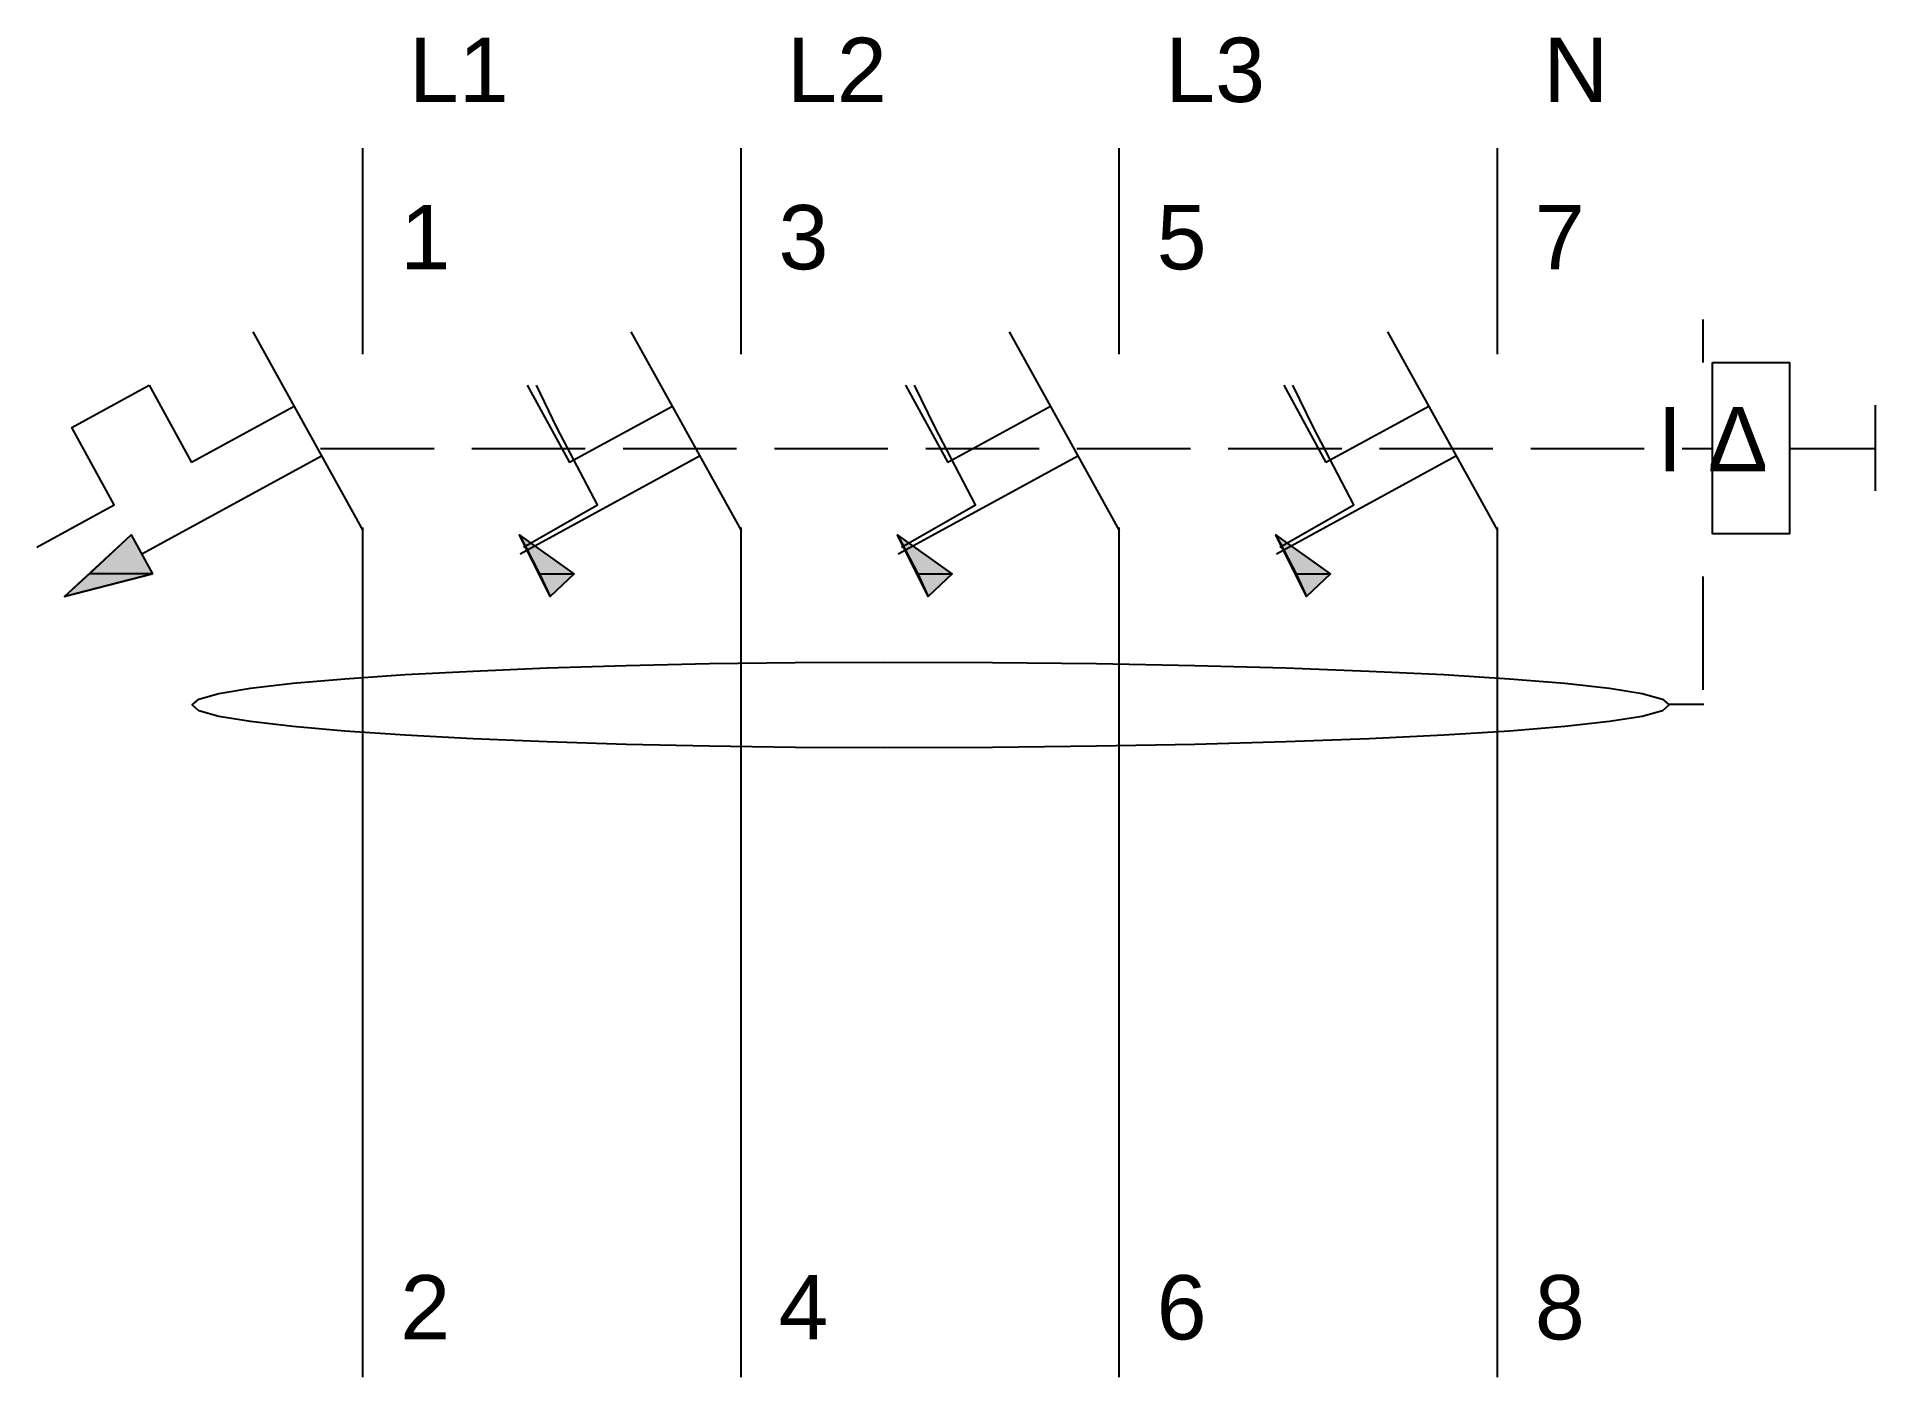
# Model space of a CAD drawing. Header units: millimetres. Extents: x -8.6 to 40, y -32.5 to 3.
import ezdxf
from ezdxf.enums import TextEntityAlignment as Align

# ---------------------------------------------------------------- set-up
doc = ezdxf.new("R2010")
doc.units = ezdxf.units.MM
doc.linetypes.add('SVG_3_1', pattern=[4, 3, -1])
doc.layers.get('0').update_dxf_attribs({"linetype": 'CONTINUOUS'})
doc.styles.add('ARIAL', font='arial.ttf')

# ---------------------------------------------------------------- blocks, each defined once
blk = doc.blocks.new('291_E_LV_MLD_IEC60617_rcbo_4p')
at = {"true_color": 0x0000ff}
for p, q in [((0, 0), (0, -5.441)), ((10, 0), (10, -5.441)), ((20, 0), (20, -5.441)), ((30, 0), (30, -5.441)), ((0.02, -10.103), (-2.892, -4.853)), ((10.02, -10.103), (7.108, -4.853)), ((20.02, -10.103), (17.108, -4.853)), ((30.02, -10.103), (27.108, -4.853)), ((35.441, -4.529), (35.441, -5.662)), ((-5.642, -6.265), (-4.525, -8.309)), ((4.358, -6.265), (5.475, -8.309)), ((14.358, -6.265), (15.475, -8.309)), ((24.358, -6.265), (25.475, -8.309)), ((40, -6.794), (40, -9.059)), ((-1.804, -6.824), (-4.525, -8.309)), ((8.196, -6.824), (5.475, -8.309)), ((18.196, -6.824), (15.475, -8.309)), ((28.196, -6.824), (25.475, -8.309)), ((-1.069, -8.132), (-5.833, -10.735)), ((8.931, -8.132), (4.167, -10.735)), ((18.931, -8.132), (14.167, -10.735)), ((28.931, -8.132), (24.167, -10.735)), ((37.73, -7.936), (39.995, -7.936)), ((0, -10.029), (0, -32.5)), ((10, -10.029), (10, -32.5)), ((20, -10.029), (20, -32.5)), ((30, -10.029), (30, -32.5))]:
    blk.add_line(p, q, dxfattribs=at)
at = {"linetype": 'SVG_3_1', "true_color": 0x0000ff}
for p, q in [((-1.108, -7.936), (35.701, -7.936)), ((35.441, -11.324), (35.441, -14.721)), ((34.554, -14.701), (35.466, -14.701))]:
    blk.add_line(p, q, dxfattribs=at)
at = {"true_color": 0x0000ff}
for points in [[(35.701, -5.662), (37.73, -5.662), (37.73, -10.191), (35.701, -10.191)], [(-7.877, -11.853), (-6.113, -10.221), (-5.554, -11.25), (-7.877, -11.853)], [(-6.113, -10.221), (-5.554, -11.25), (-7.216, -11.25)], [(4.96, -11.853), (4.149, -10.221), (4.684, -11.25), (4.96, -11.853)], [(4.149, -10.221), (4.684, -11.25), (5.593, -11.25)], [(14.96, -11.853), (14.149, -10.221), (14.684, -11.25), (14.96, -11.853)], [(14.149, -10.221), (14.684, -11.25), (15.593, -11.25)], [(24.96, -11.853), (24.149, -10.221), (24.684, -11.25), (24.96, -11.853)], [(24.149, -10.221), (24.684, -11.25), (25.593, -11.25)], [(-5.554, -11.25), (-7.216, -11.25), (-7.877, -11.853)], [(4.684, -11.25), (5.593, -11.25), (4.96, -11.853)], [(14.684, -11.25), (15.593, -11.25), (14.96, -11.853)], [(24.684, -11.25), (25.593, -11.25), (24.96, -11.853)], [(34.554, -14.721), (34.371, -14.875), (33.836, -15.023), (32.97, -15.162), (31.794, -15.293), (30.329, -15.414), (28.597, -15.522), (26.618, -15.618), (24.414, -15.699), (22.005, -15.764), (19.413, -15.813), (16.659, -15.843), (13.764, -15.853), (11.445, -15.843), (9.172, -15.813), (6.974, -15.764), (4.881, -15.699), (2.924, -15.618), (1.131, -15.522), (-0.467, -15.414), (-1.842, -15.293), (-2.962, -15.162), (-3.8, -15.023), (-4.324, -14.875), (-4.505, -14.721), (-4.324, -14.567), (-3.8, -14.419), (-2.962, -14.279), (-1.842, -14.148), (-0.467, -14.028), (1.131, -13.919), (2.924, -13.823), (4.881, -13.742), (6.974, -13.677), (9.172, -13.628), (11.445, -13.598), (13.764, -13.588), (16.659, -13.598), (19.413, -13.628), (22.005, -13.677), (24.414, -13.742), (26.618, -13.823), (28.597, -13.919), (30.329, -14.028), (31.794, -14.148), (32.97, -14.279), (33.836, -14.419), (34.371, -14.567), (34.554, -14.721)]]:
    blk.add_lwpolyline(points, close=True, dxfattribs=at)
for points in [[(-8.613, -10.544), (-6.569, -9.426), (-7.686, -7.382), (-5.642, -6.265)], [(4.256, -10.544), (6.212, -9.426), (5.143, -7.382), (4.599, -6.265)], [(14.256, -10.544), (16.212, -9.426), (15.143, -7.382), (14.599, -6.265)], [(24.256, -10.544), (26.212, -9.426), (25.143, -7.382), (24.599, -6.265)]]:
    blk.add_lwpolyline(points, dxfattribs=at)
for points in [[(-6.113, -10.221), (-5.554, -11.25), (-7.216, -11.25)], [(4.149, -10.221), (4.684, -11.25), (5.593, -11.25)], [(14.149, -10.221), (14.684, -11.25), (15.593, -11.25)], [(24.149, -10.221), (24.684, -11.25), (25.593, -11.25)], [(-5.554, -11.25), (-7.216, -11.25), (-7.877, -11.853)], [(4.684, -11.25), (5.593, -11.25), (4.96, -11.853)], [(14.684, -11.25), (15.593, -11.25), (14.96, -11.853)], [(24.684, -11.25), (25.593, -11.25), (24.96, -11.853)]]:
    blk.add_solid(points, dxfattribs=at)
at = {"true_color": 0x0000ff, "style": 'ARIAL'}
for s, p in [('L1', (1.225, 1.225)), ('L2', (11.225, 1.225)), ('L3', (21.225, 1.225)), ('N', (31.225, 1.225)), ('1', (1, -3.2)), ('3', (11, -3.2)), ('5', (21, -3.2)), ('7', (31, -3.2)), ('2', (1, -31.5)), ('4', (11, -31.5)), ('6', (21, -31.5)), ('8', (31, -31.5))]:
    blk.add_text(s, height=1.7, dxfattribs=at).set_placement(p)
for s, p in [('I', (34.566, -8.538)), ('Δ', (36.366, -8.538))]:
    blk.add_text(s, height=1.7, dxfattribs=at).set_placement(p, align=Align.CENTER)
blk.add_attdef('TAG', text='', height=2.5, dxfattribs=at).set_placement((-10.613, -2.2), align=Align.RIGHT)
at = {"color": 7, "style": 'ARIAL'}
for tag, p in [('CURVE_RATING', (-10.613, -9)), ('SENSITIVITY', (-10.613, -12)), ('BREAKING_CAPACITY', (-10.613, -15)), ('RATED_CURRENT', (-10.613, -18)), ('MANUFACTURER', (-10.613, -21))]:
    blk.add_attdef(tag, text='', height=1.7, dxfattribs=at).set_placement(p, align=Align.RIGHT)

msp = doc.modelspace()

# ---------------------------------------------------------------- block references
msp.add_blockref('291_E_LV_MLD_IEC60617_rcbo_4p', (0, 0))

doc.saveas('drawing.dxf')
